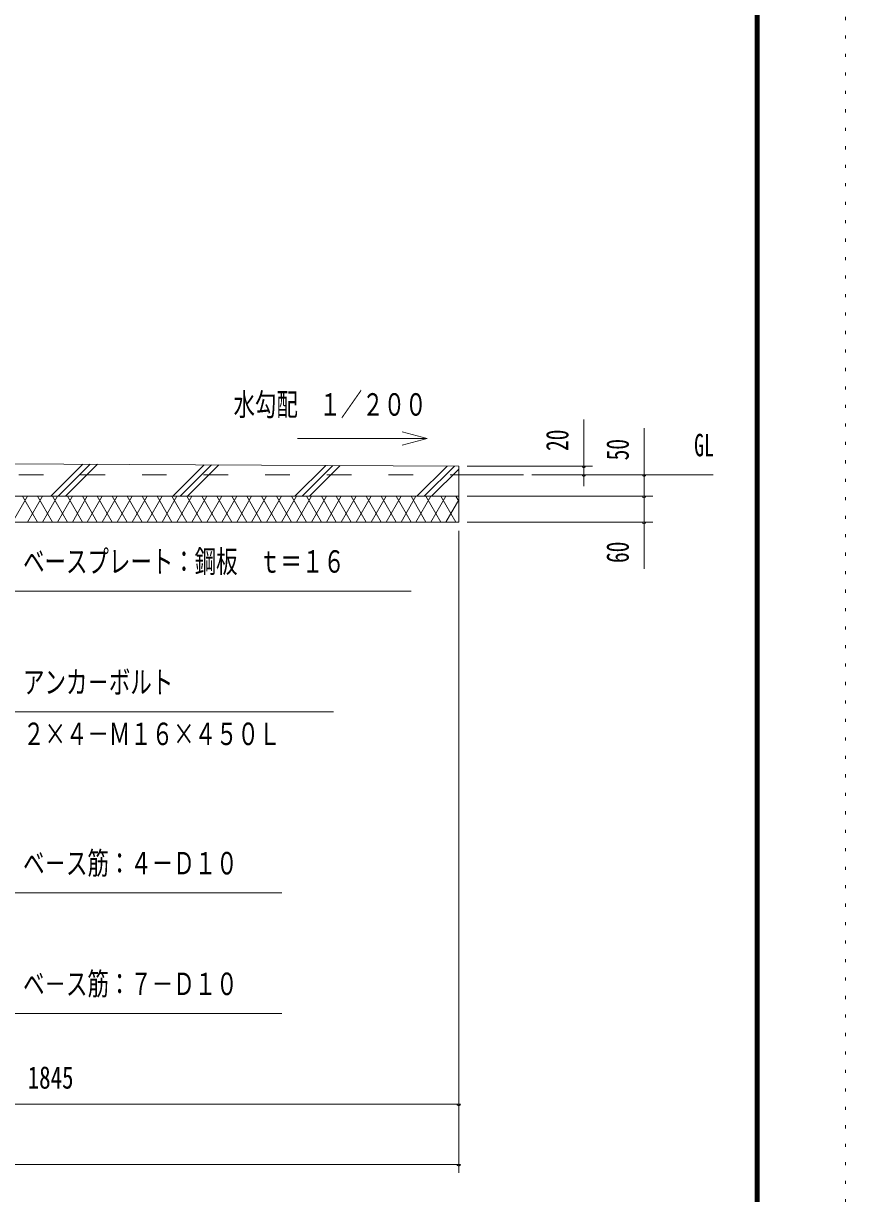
# Model space of a CAD drawing. Units: millimetres, scale not verified. Extents: x -31546 to 31551, y -14700 to 14700.
# Drawn here: x 24879 to 31551, y -4305 to 5198 of the extents above; entities that cross this region are included whole.
import ezdxf
from ezdxf.enums import TextEntityAlignment as Align

# ---------------------------------------------------------------- set-up
doc = ezdxf.new("R2010")
doc.units = ezdxf.units.MM
doc.header["$LTSCALE"] = 50
doc.linetypes.add('USER2', pattern=[10, 4, -6])
doc.linetypes.add('USER4', pattern=[3, 0.5, -2.5])
for name, color, linetype, lineweight in [('0-6_2-02BOLD', 7, 'Continuous', 18), ('0-7_2-12HIDDEN', 3, 'USER2', 18), ('0-A_2-52DIM', 3, 'Continuous', 18), ('0-B_2-62HATCH', 2, 'Continuous', 18), ('0-C_F-F1PAPER', 5, 'Continuous', 18), ('0-D_F-E_J_ADD', 5, 'USER4', 18)]:
    doc.layers.add(name, color=color, linetype=linetype, lineweight=lineweight)
doc.styles.add('ＭＳ ゴシック', font='')
doc.styles.get('ＭＳ ゴシック').set_extended_font_data('MS Gothic')

msp = doc.modelspace()

# ---------------------------------------------------------------- linework, layer by layer
at = {"layer": '0-6_2-02BOLD'}
for p, q in [((28411.01, 1602.9), (22109.43, 1634.25)), ((28411.01, 1532.9), (28936, 1532.9))]:
    msp.add_line(p, q, dxfattribs=at)
for points in [[(22776.01, 1147.9), (28411.01, 1147.9), (28411.01, 1602.9)], [(22776.01, 1007.9), (22776.01, 1357.9), (28411.01, 1357.9)]]:
    msp.add_lwpolyline(points, dxfattribs=at)
at = {"layer": '0-7_2-12HIDDEN'}
msp.add_line((14341.02, 1532.9), (28411.02, 1532.9), dxfattribs=at)
at = {"layer": '0-A_2-52DIM'}
for p, q in [((29426.01, 1438.97), (29426.01, 1980.9)), ((29916.02, 1910.9), (29916.02, 769.9)), ((28154, 1827.81), (27951.15, 1773.46)), ((28481, 1602.9), (29496.01, 1602.9)), ((30476.01, 1532.9), (29006, 1532.9)), ((29440.01, 1602.9), (29412.01, 1602.9)), ((29440.01, 1532.9), (29412.01, 1532.9)), ((29930.02, 1532.9), (29902.02, 1532.9)), ((28481, 1357.9), (29986.01, 1357.9)), ((29930.02, 1357.9), (29902.02, 1357.9)), ((29986.01, 1147.9), (28481, 1147.9)), ((29930.02, 1147.9), (29902.02, 1147.9)), ((28411.01, 1077.9), (28411.01, -4137.1)), ((24806.01, -1862.1), (26976.01, -1862.1)), ((28411.01, -3577.1), (14341.01, -3577.1)), ((28425.01, -3577.1), (28397.01, -3577.1)), ((28411.01, -4067.1), (14341.01, -4067.1)), ((28425.01, -4067.1), (28397.01, -4067.1))]:
    msp.add_line(p, q, dxfattribs=at)
for points in [[(27951.15, 1882.16), (28154, 1827.81), (27104, 1827.81)], [(22371.41, 1034.8), (24806.01, 587.9), (28026.01, 587.9)], [(27396.01, -392.1), (24806.01, -392.1), (22314.81, 154.53)], [(26976.01, -2842.1), (24806.01, -2842.1), (22954.72, -539.65)]]:
    msp.add_lwpolyline(points, dxfattribs=at)
for centre in [(29426.01, 1602.9), (29426.01, 1532.9), (29916.02, 1532.9), (29916.02, 1357.9), (29916.02, 1147.9), (28411.01, -3577.1), (28411.01, -4067.1)]:
    msp.add_arc(centre, 14, 180, 0, dxfattribs=at)
at = {"layer": '0-B_2-62HATCH'}
for p, q in [((25101.41, 1357.9), (25361.58, 1618.07)), ((25420.69, 1617.78), (25160.81, 1357.9)), ((25220.21, 1357.9), (25479.79, 1617.49)), ((26091.36, 1357.9), (26346.63, 1613.17)), ((26405.74, 1612.88), (26150.76, 1357.9)), ((26210.16, 1357.9), (26464.84, 1612.59)), ((27081.31, 1357.9), (27331.68, 1608.27)), ((27390.79, 1607.98), (27140.7, 1357.9)), ((27200.1, 1357.9), (27449.89, 1607.68)), ((28316.73, 1603.37), (28071.26, 1357.9)), ((28375.83, 1603.08), (28130.65, 1357.9)), ((28190.05, 1357.9), (28411.01, 1578.86)), ((24912.27, 1357.9), (24791.03, 1147.9)), ((24993.1, 1147.9), (24871.85, 1357.9)), ((24912.27, 1147.9), (25033.51, 1357.9)), ((24993.1, 1357.9), (25114.35, 1147.9)), ((25154.76, 1357.9), (25033.51, 1147.9)), ((25235.59, 1147.9), (25114.35, 1357.9)), ((25154.76, 1147.9), (25276, 1357.9)), ((25235.59, 1357.9), (25356.83, 1147.9)), ((25397.25, 1357.9), (25276.01, 1147.9)), ((25478.08, 1147.9), (25356.83, 1357.9)), ((25397.25, 1147.9), (25518.49, 1357.9)), ((25478.08, 1357.9), (25599.32, 1147.9)), ((25639.73, 1357.9), (25518.49, 1147.9)), ((25720.56, 1147.9), (25599.32, 1357.9)), ((25639.73, 1147.9), (25760.98, 1357.9)), ((25720.56, 1357.9), (25841.81, 1147.9)), ((25882.22, 1357.9), (25760.98, 1147.9)), ((25963.05, 1147.9), (25841.81, 1357.9)), ((25882.22, 1147.9), (26003.47, 1357.9)), ((25963.05, 1357.9), (26084.29, 1147.9)), ((26124.71, 1357.9), (26003.47, 1147.9)), ((26084.29, 1357.9), (26205.53, 1147.9)), ((26124.71, 1147.9), (26245.95, 1357.9)), ((26326.78, 1147.9), (26205.54, 1357.9)), ((26245.95, 1147.9), (26367.2, 1357.9)), ((26326.78, 1357.9), (26448.02, 1147.9)), ((26488.44, 1357.9), (26367.2, 1147.9)), ((26569.27, 1147.9), (26448.03, 1357.9)), ((26488.44, 1147.9), (26609.68, 1357.9)), ((26569.27, 1357.9), (26690.52, 1147.9)), ((26730.93, 1357.9), (26609.69, 1147.9)), ((26811.76, 1147.9), (26690.52, 1357.9)), ((26730.93, 1147.9), (26852.17, 1357.9)), ((26811.76, 1357.9), (26933, 1147.9)), ((26973.41, 1357.9), (26852.17, 1147.9)), ((26933, 1357.9), (27054.24, 1147.9)), ((26973.41, 1147.9), (27094.66, 1357.9)), ((27175.49, 1147.9), (27054.24, 1357.9)), ((27094.66, 1147.9), (27215.9, 1357.9)), ((27175.49, 1357.9), (27296.73, 1147.9)), ((27337.15, 1357.9), (27215.9, 1147.9)), ((27417.98, 1147.9), (27296.74, 1357.9)), ((27337.15, 1147.9), (27458.4, 1357.9)), ((27417.98, 1357.9), (27539.22, 1147.9)), ((27579.63, 1357.9), (27458.4, 1147.9)), ((27660.46, 1147.9), (27539.22, 1357.9)), ((27579.63, 1147.9), (27700.88, 1357.9)), ((27660.46, 1357.9), (27781.71, 1147.9)), ((27822.12, 1357.9), (27700.88, 1147.9)), ((27902.95, 1147.9), (27781.71, 1357.9)), ((27822.12, 1147.9), (27943.37, 1357.9)), ((27902.95, 1357.9), (28024.2, 1147.9)), ((28064.61, 1357.9), (27943.37, 1147.9)), ((28145.44, 1147.9), (28024.2, 1357.9)), ((28064.61, 1147.9), (28185.85, 1357.9)), ((28145.44, 1357.9), (28266.68, 1147.9)), ((28307.09, 1357.9), (28185.85, 1147.9)), ((28266.68, 1357.9), (28387.92, 1147.9)), ((28411.01, 1317.92), (28387.93, 1357.9)), ((28307.09, 1147.9), (28411.01, 1327.88))]:
    msp.add_line(p, q, dxfattribs=at)
at = {"layer": '0-C_F-F1PAPER'}
for points in [[(30851.13, -14000), (-9328.87, -14000), (-9328.87, 14140), (30851.13, 14140)], [(30847.63, -13996.5), (30847.63, 14136.5), (-9325.37, 14136.5), (-9325.37, -13996.5)], [(30844.13, -13993), (30844.13, 14133), (-9321.87, 14133), (-9321.87, -13993)], [(30840.63, -13989.5), (-9318.37, -13989.5), (-9318.37, 14129.5), (30840.63, 14129.5)], [(30837.13, -13986), (30837.13, 14126), (-9314.87, 14126), (-9314.87, -13986)], [(30833.63, -13982.5), (-9311.37, -13982.5), (-9311.37, 14122.5), (30833.63, 14122.5)], [(30830.13, -13979), (30830.13, 14119), (-9307.87, 14119), (-9307.87, -13979)], [(30826.63, -13975.5), (-9304.37, -13975.5), (-9304.37, 14115.5), (30826.63, 14115.5)], [(30823.13, -13972), (-9300.87, -13972), (-9300.87, 14112), (30823.13, 14112)], [(30819.63, -13968.5), (-9297.37, -13968.5), (-9297.37, 14108.5), (30819.63, 14108.5)], [(30816.13, -13965), (30816.13, 14105), (-9293.87, 14105), (-9293.87, -13965)]]:
    msp.add_lwpolyline(points, close=True, dxfattribs=at)
at = {"layer": '0-D_F-E_J_ADD'}
msp.add_lwpolyline([(31551.13, -14700), (-10028.87, -14700), (-10028.87, 14700), (31551.13, 14700)], close=True, dxfattribs=at)

# ---------------------------------------------------------------- texts
at = {"layer": '0-A_2-52DIM', "color": 7, "style": 'ＭＳ ゴシック'}
for s, width, p in [('水勾配\u3000１／２００', 0.7, (26583.85, 1957.68)), ('GL', 0.65, (30322, 1627.77)), ('ベースプレート：鋼板\u3000ｔ＝１６', 0.7, (24876.01, 682.77)), ('アンカ－ボルト', 0.7, (24876.01, -297.23)), ('２×４－Ｍ１６×４５０Ｌ', 0.7, (24876.01, -717.23)), ('ベ－ス筋：４－Ｄ１０', 0.7, (24876, -1767.23)), ('ベ－ス筋：７－Ｄ１０', 0.7, (24876, -2747.23)), ('1845', 0.75, (24913.14, -3507.1))]:
    msp.add_text(s, height=182.3, dxfattribs=dict(at, width=width)).set_placement(p, align=Align.BOTTOM_LEFT)
at = {"layer": '0-A_2-52DIM', "color": 7, "style": 'ＭＳ ゴシック', "width": 0.7}
for s, p in [('20', (29356.01, 1725.65)), ('50', (29846.01, 1649.5)), ('60', (29846.01, 815.94))]:
    msp.add_text(s, height=182.3, rotation=90, dxfattribs=at).set_placement(p, align=Align.BOTTOM_LEFT)

doc.saveas('drawing.dxf')
